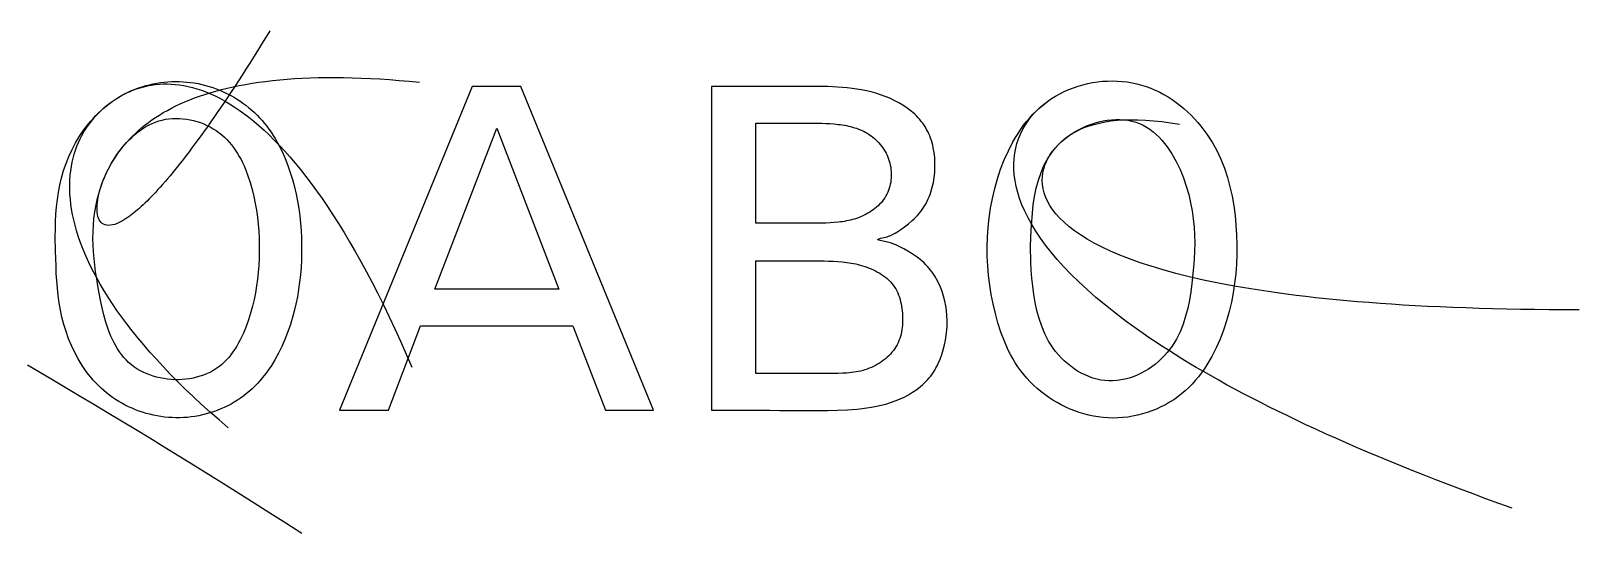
# Model space of a CAD drawing. Extents: x 430 to 1632, y -19 to 271.
# Drawn here: x 1232.31 to 1240.44, y 255.76 to 258.39 of the extents above; entities that cross this region are included whole.
import ezdxf

# ---------------------------------------------------------------- set-up
doc = ezdxf.new("R2010")
doc.units = 0
doc.header["$LTSCALE"] = 5
doc.header["$MEASUREMENT"] = 0
doc.layers.get('0').update_dxf_attribs({"linetype": 'CONTINUOUS'})

msp = doc.modelspace()

# ---------------------------------------------------------------- linework, layer by layer
at = {"linetype": 'Continuous'}
for p, q in [((1234.6282, 258.1024), (1233.9306, 256.4024)), ((1234.8836, 258.1024), (1234.6282, 258.1024)), ((1235.5812, 256.4024), (1234.8836, 258.1024)), ((1235.886, 258.1024), (1235.886, 256.4024)), ((1236.0388, 258.1023), (1235.886, 258.1024)), ((1236.1406, 258.1023), (1236.0388, 258.1023)), ((1236.2934, 258.1027), (1236.1406, 258.1023)), ((1236.1186, 257.3843), (1236.1186, 257.9096)), ((1236.1186, 257.9096), (1236.2484, 257.9095)), ((1236.2484, 257.9095), (1236.335, 257.9098)), ((1234.4318, 257.0385), (1234.7571, 257.8831)), ((1234.7571, 257.8831), (1235.0836, 257.0385)), ((1236.2484, 257.3843), (1236.1186, 257.3843)), ((1236.378, 257.384), (1236.2484, 257.3843)), ((1236.1186, 256.5951), (1236.1186, 257.1867)), ((1236.1186, 257.1867), (1236.262, 257.1866)), ((1235.0836, 257.0385), (1234.4318, 257.0385)), ((1234.1884, 256.4024), (1234.3571, 256.8457)), ((1234.3571, 256.8457), (1235.1571, 256.8457)), ((1235.1571, 256.8457), (1235.3282, 256.4024)), ((1236.1664, 256.5951), (1236.1186, 256.5951)), ((1236.5252, 256.5953), (1236.4531, 256.595)), ((1233.9306, 256.4024), (1234.1884, 256.4024)), ((1235.3282, 256.4024), (1235.5812, 256.4024)), ((1235.886, 256.4024), (1236.0898, 256.4026))]:
    msp.add_line(p, q, dxfattribs=at)
for points in [[(1233.5637, 258.3938), (1233.5421, 258.3585), (1233.5208, 258.3239), (1233.4998, 258.2901), (1233.4791, 258.257), (1233.4587, 258.2246), (1233.4386, 258.1929), (1233.4187, 258.162), (1233.3992, 258.1318), (1233.38, 258.1023), (1233.361, 258.0735), (1233.3423, 258.0454), (1233.3239, 258.0179), (1233.3058, 257.9912), (1233.288, 257.9651), (1233.2705, 257.9396), (1233.2532, 257.9149), (1233.2362, 257.8908), (1233.2195, 257.8673), (1233.2031, 257.8445), (1233.1869, 257.8223), (1233.171, 257.8007), (1233.1554, 257.7798), (1233.1401, 257.7594), (1233.125, 257.7397), (1233.1102, 257.7206), (1233.0957, 257.702), (1233.0814, 257.6841), (1233.0674, 257.6667), (1233.0536, 257.6499), (1233.0401, 257.6337), (1233.0269, 257.618), (1233.0139, 257.6029), (1233.0012, 257.5884), (1232.9888, 257.5743), (1232.9766, 257.5609), (1232.9646, 257.5479), (1232.9529, 257.5355), (1232.9415, 257.5236), (1232.9302, 257.5121), (1232.9193, 257.5012), (1232.9086, 257.4908), (1232.8981, 257.4809), (1232.8879, 257.4715), (1232.8779, 257.4625), (1232.8682, 257.454), (1232.8587, 257.446), (1232.8494, 257.4384), (1232.8404, 257.4313), (1232.823, 257.4184), (1232.8066, 257.4072), (1232.7911, 257.3977), (1232.7765, 257.3899), (1232.7628, 257.3835), (1232.75, 257.3787), (1232.738, 257.3754), (1232.7269, 257.3735), (1232.7167, 257.373), (1232.7073, 257.3737), (1232.6988, 257.3757), (1232.691, 257.3789), (1232.6841, 257.3833), (1232.678, 257.3888), (1232.6726, 257.3953), (1232.6681, 257.4029), (1232.6643, 257.4113), (1232.6612, 257.4207), (1232.659, 257.4309), (1232.6574, 257.4419), (1232.6565, 257.4537), (1232.6564, 257.4661), (1232.657, 257.4791), (1232.6583, 257.4928), (1232.6602, 257.507), (1232.6628, 257.5216), (1232.6661, 257.5367), (1232.67, 257.5522), (1232.6745, 257.5679), (1232.6797, 257.584), (1232.6855, 257.6003)], [(1232.7972, 256.6804), (1232.7857, 256.6946), (1232.7748, 256.7094), (1232.7646, 256.7248), (1232.755, 256.7408), (1232.746, 256.7573), (1232.7376, 256.7743), (1232.7297, 256.7917), (1232.7223, 256.8095), (1232.7154, 256.8277), (1232.703, 256.8648), (1232.6922, 256.9027), (1232.6827, 256.9411), (1232.6745, 256.9797), (1232.6671, 257.018), (1232.6606, 257.0557), (1232.6546, 257.0925), (1232.6492, 257.1285), (1232.6445, 257.1639), (1232.6406, 257.199), (1232.6376, 257.2338), (1232.6357, 257.2687), (1232.6349, 257.3037), (1232.6354, 257.3389), (1232.6371, 257.3743), (1232.6403, 257.4098), (1232.645, 257.4452), (1232.6512, 257.4805), (1232.659, 257.5157), (1232.6685, 257.5507), (1232.6798, 257.5854), (1232.693, 257.6197), (1232.7004, 257.6367), (1232.7082, 257.6536), (1232.7165, 257.6704), (1232.7254, 257.687), (1232.7347, 257.7034), (1232.7446, 257.7198), (1232.7551, 257.7359), (1232.7661, 257.7519), (1232.7777, 257.7677), (1232.7898, 257.7833), (1232.8026, 257.7987), (1232.8159, 257.814), (1232.8298, 257.8289), (1232.8444, 257.8437), (1232.8596, 257.8582), (1232.8754, 257.8725), (1232.8919, 257.8866), (1232.909, 257.9003), (1232.9268, 257.9138), (1232.9452, 257.9271), (1232.9644, 257.94), (1232.9842, 257.9526), (1233.0047, 257.965), (1233.026, 257.977), (1233.048, 257.9887), (1233.0707, 258.0001), (1233.0941, 258.0111), (1233.1184, 258.0218), (1233.1433, 258.0321), (1233.1691, 258.042), (1233.1956, 258.0516), (1233.223, 258.0608), (1233.2511, 258.0695), (1233.28, 258.0779), (1233.3098, 258.0859), (1233.3404, 258.0934), (1233.3718, 258.1006), (1233.4041, 258.1072), (1233.4373, 258.1135), (1233.4713, 258.1192), (1233.5063, 258.1245), (1233.5421, 258.1294), (1233.5788, 258.1337), (1233.6164, 258.1375), (1233.6549, 258.1409), (1233.6944, 258.1437), (1233.7348, 258.146), (1233.7762, 258.1478), (1233.8185, 258.1491), (1233.8618, 258.1498), (1233.9061, 258.1499), (1233.9514, 258.1495), (1233.9977, 258.1485), (1234.045, 258.1469), (1234.0933, 258.1447), (1234.1426, 258.142), (1234.193, 258.1386), (1234.2445, 258.1346), (1234.2969, 258.13), (1234.3505, 258.1247)], [(1232.6366, 256.5608), (1232.624, 256.5756), (1232.6118, 256.5907), (1232.6, 256.6063), (1232.5887, 256.6222), (1232.5779, 256.6384), (1232.5674, 256.655), (1232.5575, 256.6719), (1232.5389, 256.7064), (1232.5221, 256.742), (1232.507, 256.7784), (1232.4937, 256.8154), (1232.482, 256.8529), (1232.4721, 256.8908), (1232.4639, 256.9289), (1232.4573, 256.9672), (1232.452, 257.0055), (1232.4479, 257.044), (1232.4448, 257.0826), (1232.4425, 257.1212), (1232.4408, 257.16), (1232.4383, 257.2376), (1232.4372, 257.3154), (1232.4374, 257.3542), (1232.4385, 257.393), (1232.4405, 257.4317), (1232.4435, 257.4703), (1232.4478, 257.5088), (1232.4536, 257.5471), (1232.4609, 257.5852), (1232.4699, 257.6231), (1232.4808, 257.6607), (1232.4937, 257.6981), (1232.5085, 257.7349), (1232.5253, 257.7711), (1232.5345, 257.7889), (1232.5441, 257.8065), (1232.5541, 257.8238), (1232.5646, 257.8408), (1232.5756, 257.8576), (1232.587, 257.874), (1232.5989, 257.8901), (1232.6112, 257.9058), (1232.6239, 257.9212), (1232.6371, 257.9361), (1232.6507, 257.9506), (1232.6647, 257.9646), (1232.6791, 257.9782), (1232.6939, 257.9913), (1232.7091, 258.0038), (1232.7248, 258.0158), (1232.7408, 258.0273), (1232.7572, 258.0381), (1232.774, 258.0484), (1232.7911, 258.058), (1232.8086, 258.0669), (1232.8265, 258.0752), (1232.8448, 258.0828), (1232.8634, 258.0896), (1232.8823, 258.0957), (1232.9016, 258.1011), (1232.9213, 258.1056), (1232.9413, 258.1093), (1232.9616, 258.1122), (1232.9822, 258.1143), (1233.0031, 258.1155), (1233.0244, 258.1157), (1233.046, 258.1151), (1233.0678, 258.1134), (1233.09, 258.1109), (1233.1125, 258.1073), (1233.1352, 258.1027), (1233.1582, 258.0971), (1233.1815, 258.0904), (1233.2051, 258.0826), (1233.229, 258.0738), (1233.2531, 258.0638), (1233.2774, 258.0526), (1233.302, 258.0403), (1233.3269, 258.0268), (1233.352, 258.0121), (1233.3773, 257.9961), (1233.4029, 257.9789), (1233.4287, 257.9604), (1233.4547, 257.9406), (1233.4809, 257.9195), (1233.5073, 257.897), (1233.534, 257.8731), (1233.5608, 257.8479), (1233.5878, 257.8212), (1233.6151, 257.7931), (1233.6425, 257.7635), (1233.67, 257.7324), (1233.6978, 257.6999), (1233.7257, 257.6658), (1233.7538, 257.6301), (1233.782, 257.5929), (1233.8104, 257.5541), (1233.8389, 257.5136), (1233.8676, 257.4716), (1233.8964, 257.4278), (1233.9254, 257.3824), (1233.9544, 257.3352), (1233.9836, 257.2864), (1234.0129, 257.2357), (1234.0423, 257.1833), (1234.0718, 257.1291), (1234.1015, 257.0731), (1234.1312, 257.0152), (1234.161, 256.9555), (1234.1909, 256.8939), (1234.2208, 256.8303), (1234.2509, 256.7649), (1234.281, 256.6975), (1234.3111, 256.6281)], [(1233.3458, 256.3098), (1233.2974, 256.3515), (1233.2506, 256.3927), (1233.2055, 256.4335), (1233.162, 256.474), (1233.1201, 256.514), (1233.0799, 256.5536), (1233.0413, 256.5929), (1233.0042, 256.6317), (1232.9686, 256.6701), (1232.9346, 256.7081), (1232.9021, 256.7456), (1232.871, 256.7827), (1232.8414, 256.8194), (1232.8133, 256.8557), (1232.7865, 256.8915), (1232.7612, 256.9269), (1232.7372, 256.9619), (1232.7146, 256.9964), (1232.6933, 257.0304), (1232.6733, 257.064), (1232.6546, 257.0972), (1232.6371, 257.1299), (1232.621, 257.1621), (1232.606, 257.1939), (1232.5922, 257.2252), (1232.5797, 257.256), (1232.5682, 257.2863), (1232.558, 257.3162), (1232.5488, 257.3456), (1232.5407, 257.3745), (1232.5338, 257.4029), (1232.5278, 257.4308), (1232.5229, 257.4582), (1232.519, 257.4852), (1232.5161, 257.5116), (1232.5142, 257.5375), (1232.5133, 257.5629), (1232.5132, 257.5878), (1232.5141, 257.6122), (1232.5158, 257.6361), (1232.5184, 257.6594), (1232.5219, 257.6823), (1232.5261, 257.7046), (1232.5312, 257.7263), (1232.5371, 257.7475), (1232.5437, 257.7682), (1232.551, 257.7884), (1232.5591, 257.808), (1232.5679, 257.8271), (1232.5773, 257.8456), (1232.5874, 257.8635), (1232.5981, 257.8809), (1232.6095, 257.8978), (1232.6214, 257.914), (1232.6339, 257.9297), (1232.6469, 257.9449), (1232.6605, 257.9594), (1232.6745, 257.9734), (1232.6891, 257.9868), (1232.7041, 257.9996), (1232.7195, 258.0119), (1232.7354, 258.0235), (1232.7517, 258.0346), (1232.7683, 258.045), (1232.7853, 258.0549), (1232.8027, 258.0641), (1232.8203, 258.0728), (1232.8383, 258.0808), (1232.8565, 258.0882), (1232.8749, 258.095), (1232.8936, 258.1012), (1232.9125, 258.1068), (1232.9316, 258.1117), (1232.9509, 258.116), (1232.9703, 258.1197), (1232.9898, 258.1227), (1233.0094, 258.1251), (1233.0292, 258.1269), (1233.0489, 258.128), (1233.0687, 258.1284), (1233.0886, 258.1282), (1233.1084, 258.1274), (1233.1282, 258.1259), (1233.1479, 258.1237), (1233.1676, 258.1209), (1233.1872, 258.1174), (1233.2067, 258.1132), (1233.226, 258.1083), (1233.2452, 258.1028), (1233.2642, 258.0967), (1233.283, 258.09), (1233.3016, 258.0826), (1233.3199, 258.0747), (1233.338, 258.0661), (1233.3557, 258.057), (1233.3731, 258.0474), (1233.3901, 258.0372), (1233.4068, 258.0265), (1233.4231, 258.0152), (1233.4389, 258.0035), (1233.4543, 257.9912), (1233.4692, 257.9785), (1233.4836, 257.9654), (1233.4975, 257.9518), (1233.5109, 257.9377), (1233.5239, 257.9233), (1233.5364, 257.9085), (1233.5484, 257.8933), (1233.56, 257.8777), (1233.5711, 257.8618), (1233.5818, 257.8456), (1233.592, 257.829), (1233.6113, 257.7952), (1233.6288, 257.7603), (1233.6448, 257.7245), (1233.6592, 257.6881), (1233.6722, 257.651), (1233.6837, 257.6136), (1233.6939, 257.5758), (1233.7027, 257.5378), (1233.7103, 257.4997), (1233.7166, 257.4614), (1233.7218, 257.4229), (1233.7258, 257.3844), (1233.7288, 257.3458), (1233.7307, 257.3071), (1233.7317, 257.2683), (1233.7316, 257.2296), (1233.7306, 257.1908), (1233.7286, 257.1521), (1233.7254, 257.1134), (1233.7212, 257.0749), (1233.7158, 257.0364), (1233.7092, 256.9982), (1233.7015, 256.9601), (1233.6924, 256.9222), (1233.6821, 256.8846), (1233.6705, 256.8472), (1233.6576, 256.8102), (1233.6432, 256.7736), (1233.6274, 256.7376), (1233.6101, 256.7023), (1233.5912, 256.668), (1233.5708, 256.6347), (1233.5599, 256.6185), (1233.5486, 256.6026), (1233.5369, 256.5871), (1233.5248, 256.572), (1233.5122, 256.5572), (1233.4991, 256.5428), (1233.4856, 256.5289), (1233.4717, 256.5154), (1233.4573, 256.5024), (1233.4424, 256.4899), (1233.427, 256.4779), (1233.4111, 256.4664), (1233.3947, 256.4554), (1233.3779, 256.4451), (1233.3607, 256.4352), (1233.343, 256.426), (1233.325, 256.4173), (1233.3066, 256.4093), (1233.2879, 256.4018), (1233.269, 256.395), (1233.2498, 256.3888), (1233.2304, 256.3833), (1233.2108, 256.3784), (1233.191, 256.3741), (1233.1712, 256.3705), (1233.1512, 256.3676), (1233.1312, 256.3654), (1233.1112, 256.364), (1233.0912, 256.3632), (1233.0712, 256.3631), (1233.0513, 256.3637), (1233.0314, 256.3649), (1233.0116, 256.3669), (1232.9919, 256.3695), (1232.9723, 256.3728), (1232.9529, 256.3767), (1232.9336, 256.3812), (1232.9145, 256.3864), (1232.8956, 256.3921), (1232.8769, 256.3985), (1232.8585, 256.4055), (1232.8403, 256.4131), (1232.8225, 256.4212), (1232.8049, 256.4299), (1232.7876, 256.4392), (1232.7707, 256.4491), (1232.7541, 256.4594), (1232.7379, 256.4704), (1232.7221, 256.4818), (1232.7067, 256.4937), (1232.6918, 256.5062), (1232.6773, 256.5192), (1232.6633, 256.5326), (1232.6497, 256.5465), (1232.6366, 256.5608)], [(1236.8007, 257.3116), (1236.8086, 257.3138), (1236.816, 257.3161), (1236.8227, 257.3185), (1236.829, 257.321), (1236.8404, 257.3264), (1236.8506, 257.3321), (1236.8603, 257.3381), (1236.8799, 257.3512), (1236.9003, 257.3655), (1236.9208, 257.3811), (1236.9408, 257.398), (1236.9505, 257.4069), (1236.9599, 257.4161), (1236.9689, 257.4256), (1236.9774, 257.4355), (1236.9855, 257.4456), (1236.9931, 257.456), (1237.0002, 257.4667), (1237.007, 257.4777), (1237.0133, 257.4889), (1237.0192, 257.5003), (1237.0246, 257.512), (1237.0297, 257.5239), (1237.0343, 257.5359), (1237.0385, 257.5481), (1237.0458, 257.573), (1237.0515, 257.5984), (1237.0558, 257.6243), (1237.0585, 257.6504), (1237.0599, 257.6767), (1237.0599, 257.7031), (1237.0584, 257.7293), (1237.0553, 257.7554), (1237.0508, 257.781), (1237.0479, 257.7937), (1237.0446, 257.8062), (1237.0409, 257.8185), (1237.0367, 257.8306), (1237.0322, 257.8426), (1237.0272, 257.8543), (1237.0218, 257.8658), (1237.0159, 257.8771), (1237.0096, 257.888), (1237.0028, 257.8987), (1236.9956, 257.9091), (1236.988, 257.9192), (1236.9799, 257.9289), (1236.9714, 257.9384), (1236.9626, 257.9476), (1236.9534, 257.9565), (1236.9438, 257.9651), (1236.934, 257.9734), (1236.9134, 257.9891), (1236.8918, 258.0036), (1236.8693, 258.017), (1236.846, 258.0292), (1236.8223, 258.0403), (1236.7981, 258.0504), (1236.7737, 258.0593), (1236.7491, 258.0671), (1236.7243, 258.074), (1236.6994, 258.0799), (1236.6744, 258.0849), (1236.6493, 258.0892), (1236.624, 258.0927), (1236.5987, 258.0956), (1236.5734, 258.0978), (1236.548, 258.0995), (1236.4971, 258.1015), (1236.4462, 258.1023), (1236.3952, 258.1026), (1236.3443, 258.1027), (1236.2934, 258.1027)], [(1240.0932, 255.8886), (1240.0236, 255.9134), (1239.9552, 255.9382), (1239.8879, 255.963), (1239.8217, 255.9877), (1239.7567, 256.0124), (1239.6927, 256.037), (1239.6299, 256.0615), (1239.5682, 256.086), (1239.5075, 256.1104), (1239.4479, 256.1347), (1239.3894, 256.159), (1239.332, 256.1832), (1239.2756, 256.2073), (1239.2203, 256.2314), (1239.166, 256.2554), (1239.1127, 256.2793), (1239.0605, 256.3031), (1239.0093, 256.3269), (1238.9591, 256.3506), (1238.9099, 256.3742), (1238.8616, 256.3977), (1238.8144, 256.4211), (1238.7682, 256.4445), (1238.7229, 256.4677), (1238.6785, 256.4909), (1238.6352, 256.514), (1238.5927, 256.5369), (1238.5513, 256.5598), (1238.5107, 256.5826), (1238.471, 256.6053), (1238.4323, 256.6279), (1238.3945, 256.6504), (1238.3576, 256.6728), (1238.3215, 256.695), (1238.2864, 256.7172), (1238.2521, 256.7393), (1238.2187, 256.7612), (1238.1861, 256.7831), (1238.1544, 256.8048), (1238.1235, 256.8264), (1238.0642, 256.8693), (1238.0083, 256.9117), (1237.9555, 256.9536), (1237.9058, 256.995), (1237.8593, 257.0359), (1237.8157, 257.0763), (1237.7751, 257.1161), (1237.7374, 257.1554), (1237.7025, 257.1941), (1237.6703, 257.2322), (1237.6409, 257.2697), (1237.6141, 257.3066), (1237.5898, 257.3429), (1237.5681, 257.3785), (1237.5488, 257.4135), (1237.5319, 257.4478), (1237.5172, 257.4815), (1237.5049, 257.5144), (1237.4947, 257.5467), (1237.4866, 257.5782), (1237.4806, 257.609), (1237.4766, 257.6391), (1237.4745, 257.6684), (1237.4742, 257.697), (1237.4758, 257.7248), (1237.4791, 257.7517), (1237.4841, 257.7779), (1237.4907, 257.8033), (1237.4988, 257.8278), (1237.5085, 257.8514), (1237.5195, 257.8742), (1237.5319, 257.8962), (1237.5456, 257.9172), (1237.5605, 257.9374), (1237.5766, 257.9566), (1237.5937, 257.9749), (1237.612, 257.9923), (1237.6311, 258.0087), (1237.6512, 258.0242), (1237.6722, 258.0386), (1237.6939, 258.0521), (1237.7163, 258.0646), (1237.7394, 258.0761), (1237.7631, 258.0865), (1237.7873, 258.0959), (1237.8119, 258.1042), (1237.837, 258.1115), (1237.8624, 258.1176), (1237.888, 258.1227), (1237.9139, 258.1267), (1237.9399, 258.1295), (1237.966, 258.1312), (1237.9921, 258.1318), (1238.0181, 258.1312), (1238.0441, 258.1294), (1238.0698, 258.1264), (1238.0954, 258.1222), (1238.1206, 258.1169), (1238.1454, 258.1102), (1238.1699, 258.1025), (1238.194, 258.0935), (1238.2176, 258.0835), (1238.2407, 258.0724), (1238.2634, 258.0603), (1238.2855, 258.0473), (1238.3071, 258.0333), (1238.3282, 258.0185), (1238.3486, 258.0028), (1238.3685, 257.9863), (1238.3877, 257.9691), (1238.4063, 257.9512), (1238.4242, 257.9327), (1238.4414, 257.9135), (1238.4578, 257.8938), (1238.4735, 257.8735), (1238.4885, 257.8528), (1238.5026, 257.8316), (1238.5159, 257.8101), (1238.5404, 257.7658), (1238.5619, 257.72), (1238.5806, 257.6731), (1238.5966, 257.625), (1238.6101, 257.5761), (1238.6213, 257.5263), (1238.6302, 257.476), (1238.637, 257.4252), (1238.6418, 257.3741), (1238.6448, 257.3228), (1238.6461, 257.2716), (1238.6458, 257.2206), (1238.6439, 257.1698), (1238.6402, 257.1193), (1238.6347, 257.0691), (1238.6273, 257.0192), (1238.6179, 256.9697), (1238.6064, 256.9206), (1238.5927, 256.8719), (1238.5768, 256.8238), (1238.5585, 256.7762), (1238.5377, 256.7295), (1238.5144, 256.6841), (1238.4884, 256.6403), (1238.4744, 256.6191), (1238.4597, 256.5985), (1238.4442, 256.5784), (1238.428, 256.559), (1238.4111, 256.5402), (1238.3934, 256.5222), (1238.3749, 256.5049), (1238.3557, 256.4884), (1238.3356, 256.4728), (1238.3148, 256.4581), (1238.2931, 256.4443), (1238.2706, 256.4315), (1238.2475, 256.4197), (1238.2238, 256.409), (1238.1995, 256.3992), (1238.1748, 256.3906), (1238.1497, 256.383), (1238.1243, 256.3765), (1238.0986, 256.3712), (1238.0728, 256.3671), (1238.0468, 256.3641), (1238.0209, 256.3624), (1237.995, 256.3619), (1237.9692, 256.3626), (1237.9435, 256.3645), (1237.918, 256.3676), (1237.8927, 256.3718), (1237.8676, 256.3771), (1237.8427, 256.3835), (1237.8182, 256.3909), (1237.794, 256.3994), (1237.7702, 256.4088), (1237.7468, 256.4192), (1237.7238, 256.4306), (1237.7014, 256.4429), (1237.6794, 256.4561), (1237.658, 256.4701), (1237.6371, 256.485), (1237.6169, 256.5007), (1237.5974, 256.5171), (1237.5785, 256.5344), (1237.5604, 256.5523), (1237.5431, 256.571), (1237.5265, 256.5903), (1237.5108, 256.6102), (1237.4959, 256.6308), (1237.482, 256.652), (1237.4689, 256.6737), (1237.4567, 256.6959), (1237.4452, 256.7186), (1237.4245, 256.7652), (1237.4065, 256.813), (1237.3908, 256.8617), (1237.3773, 256.911), (1237.3655, 256.9605), (1237.3555, 257.0101), (1237.3474, 257.06)], [(1237.3474, 257.06), (1237.3411, 257.11), (1237.3368, 257.1602), (1237.3343, 257.2105), (1237.3338, 257.261), (1237.3353, 257.3116), (1237.3389, 257.3623), (1237.3445, 257.4131), (1237.3522, 257.4641), (1237.362, 257.5152), (1237.3741, 257.5663), (1237.3883, 257.6172), (1237.4049, 257.6675), (1237.4239, 257.717), (1237.4454, 257.7651), (1237.4695, 257.8117), (1237.4825, 257.8343), (1237.4962, 257.8563), (1237.5106, 257.8778), (1237.5256, 257.8987), (1237.5414, 257.9189), (1237.5578, 257.9384), (1237.575, 257.9572), (1237.593, 257.9752), (1237.6116, 257.9924), (1237.631, 258.0087), (1237.6512, 258.0242)], [(1232.6919, 257.6167), (1232.6989, 257.6333), (1232.7064, 257.6499), (1232.7145, 257.6665), (1232.7232, 257.6831), (1232.7325, 257.6996), (1232.7423, 257.7159), (1232.7526, 257.7321), (1232.7634, 257.748), (1232.7747, 257.7636), (1232.7865, 257.7789), (1232.7988, 257.7937), (1232.8116, 257.8081), (1232.8249, 257.822), (1232.8385, 257.8353), (1232.8527, 257.848), (1232.8672, 257.8601), (1232.8822, 257.8714), (1232.8976, 257.882), (1232.9134, 257.8918), (1232.9295, 257.9006), (1232.9461, 257.9086), (1232.963, 257.9156), (1232.9803, 257.9215), (1232.9979, 257.9264), (1233.0158, 257.9302), (1233.0339, 257.9329), (1233.0523, 257.9345), (1233.0708, 257.9352), (1233.0894, 257.9348), (1233.108, 257.9334), (1233.1265, 257.9311), (1233.145, 257.9278), (1233.1634, 257.9237), (1233.1815, 257.9186), (1233.1994, 257.9126), (1233.2169, 257.9058), (1233.2341, 257.8982), (1233.2508, 257.8898), (1233.2671, 257.8806), (1233.2828, 257.8706), (1233.2979, 257.8599), (1233.3123, 257.8485), (1233.3261, 257.8364), (1233.3391, 257.8237), (1233.3515, 257.8103), (1233.3632, 257.7964), (1233.3744, 257.7819), (1233.3849, 257.7669), (1233.3948, 257.7514), (1233.4042, 257.7356), (1233.413, 257.7193), (1233.4213, 257.7027), (1233.4291, 257.6857), (1233.4364, 257.6685), (1233.4497, 257.6333), (1233.4613, 257.5975), (1233.4714, 257.5613), (1233.4802, 257.525), (1233.4877, 257.4887), (1233.494, 257.4523), (1233.4991, 257.416), (1233.5031, 257.3796), (1233.506, 257.3433), (1233.5079, 257.3071), (1233.5088, 257.2709), (1233.5089, 257.2348), (1233.508, 257.1988), (1233.5063, 257.1629), (1233.5036, 257.1271), (1233.4999, 257.0913), (1233.495, 257.0556), (1233.4891, 257.0199), (1233.4819, 256.9842), (1233.4735, 256.9485), (1233.4637, 256.9128), (1233.4525, 256.8771), (1233.4398, 256.8415), (1233.4254, 256.8065), (1233.4175, 256.7893), (1233.4092, 256.7725), (1233.4003, 256.7559), (1233.391, 256.7398), (1233.3811, 256.724), (1233.3707, 256.7088), (1233.3597, 256.6941), (1233.3482, 256.68), (1233.336, 256.6665), (1233.3232, 256.6537), (1233.3098, 256.6416), (1233.2957, 256.6303), (1233.2809, 256.6199), (1233.2654, 256.6103), (1233.2493, 256.6016), (1233.2325, 256.5938), (1233.2153, 256.5869), (1233.1975, 256.5808), (1233.1793, 256.5757), (1233.1608, 256.5714), (1233.142, 256.568), (1233.1229, 256.5655), (1233.1037, 256.5638), (1233.0844, 256.563), (1233.065, 256.5631), (1233.0456, 256.5641), (1233.0263, 256.5659), (1233.0071, 256.5686), (1232.9882, 256.5721), (1232.9694, 256.5765), (1232.951, 256.5817), (1232.933, 256.5878), (1232.9154, 256.5948), (1232.8983, 256.6026), (1232.8818, 256.6112), (1232.8658, 256.6207), (1232.8506, 256.631), (1232.8361, 256.6422), (1232.8224, 256.6541), (1232.8094, 256.6669), (1232.7972, 256.6804)], [(1236.335, 257.9098), (1236.3783, 257.9099), (1236.4215, 257.9097), (1236.4647, 257.9091), (1236.4863, 257.9085), (1236.5079, 257.9074), (1236.5296, 257.9058), (1236.5513, 257.9036), (1236.5622, 257.9023), (1236.573, 257.9007), (1236.5838, 257.8989), (1236.5946, 257.8968), (1236.6053, 257.8946), (1236.616, 257.892), (1236.6265, 257.8892), (1236.637, 257.8861), (1236.6474, 257.8828), (1236.6576, 257.879), (1236.6677, 257.875), (1236.6776, 257.8706), (1236.6874, 257.8659), (1236.697, 257.8608), (1236.7063, 257.8553), (1236.7155, 257.8494), (1236.7244, 257.8431), (1236.7331, 257.8364), (1236.7416, 257.8294), (1236.7497, 257.8221), (1236.7576, 257.8143), (1236.7651, 257.8063), (1236.7724, 257.798), (1236.7792, 257.7893), (1236.7857, 257.7804), (1236.7919, 257.7712), (1236.7976, 257.7617), (1236.8029, 257.752), (1236.8078, 257.742), (1236.8122, 257.7318), (1236.8161, 257.7214), (1236.8196, 257.7108), (1236.8226, 257.7), (1236.8251, 257.6891), (1236.8271, 257.6781), (1236.8286, 257.667), (1236.8296, 257.6558), (1236.8301, 257.6446), (1236.8301, 257.6334), (1236.8296, 257.6222), (1236.8286, 257.6111), (1236.8271, 257.6001), (1236.8251, 257.5892), (1236.8225, 257.5784), (1236.8195, 257.5678), (1236.8159, 257.5574), (1236.8118, 257.5473), (1236.8071, 257.5374), (1236.802, 257.5278), (1236.7963, 257.5185), (1236.7901, 257.5095), (1236.7835, 257.5008), (1236.7765, 257.4924), (1236.769, 257.4844), (1236.7612, 257.4767), (1236.753, 257.4693), (1236.7445, 257.4622), (1236.7357, 257.4554), (1236.7266, 257.449), (1236.7172, 257.4429), (1236.7077, 257.4372), (1236.698, 257.4318), (1236.6881, 257.4268), (1236.6781, 257.4221), (1236.6679, 257.4177), (1236.6577, 257.4137), (1236.6474, 257.41), (1236.6371, 257.4067), (1236.6266, 257.4037), (1236.6161, 257.4009), (1236.6056, 257.3985), (1236.595, 257.3963), (1236.5843, 257.3943), (1236.5736, 257.3926), (1236.5628, 257.3911), (1236.5521, 257.3898), (1236.5304, 257.3877), (1236.5086, 257.3862), (1236.4868, 257.3853), (1236.465, 257.3847), (1236.4214, 257.3842), (1236.378, 257.384)], [(1240.4445, 256.9301), (1240.3654, 256.9302), (1240.2876, 256.9306), (1240.2112, 256.9313), (1240.1362, 256.9323), (1240.0625, 256.9336), (1239.9902, 256.9353), (1239.9193, 256.9372), (1239.8497, 256.9395), (1239.7814, 256.942), (1239.7144, 256.9449), (1239.6487, 256.948), (1239.5842, 256.9514), (1239.5211, 256.955), (1239.4592, 256.959), (1239.3986, 256.9631), (1239.3392, 256.9676), (1239.2811, 256.9723), (1239.2242, 256.9773), (1239.1685, 256.9825), (1239.114, 256.9879), (1239.0606, 256.9936), (1239.0085, 256.9995), (1238.9575, 257.0056), (1238.9077, 257.012), (1238.859, 257.0185), (1238.8115, 257.0253), (1238.7651, 257.0323), (1238.7198, 257.0395), (1238.6756, 257.0468), (1238.6325, 257.0544), (1238.5495, 257.0701), (1238.4707, 257.0864), (1238.3961, 257.1035), (1238.3256, 257.1211), (1238.259, 257.1394), (1238.1963, 257.1582), (1238.1374, 257.1774), (1238.0823, 257.1972), (1238.0307, 257.2174), (1237.9827, 257.2379), (1237.9381, 257.2588), (1237.8969, 257.2801), (1237.859, 257.3015), (1237.8243, 257.3232), (1237.7927, 257.3452), (1237.7641, 257.3672), (1237.7384, 257.3894), (1237.7156, 257.4116), (1237.6955, 257.4339), (1237.6781, 257.4561), (1237.6632, 257.4783), (1237.6509, 257.5005), (1237.641, 257.5225), (1237.6334, 257.5443), (1237.628, 257.5659), (1237.6248, 257.5873), (1237.6236, 257.6084), (1237.6244, 257.6292), (1237.6271, 257.6496), (1237.6316, 257.6696), (1237.6378, 257.6892), (1237.6456, 257.7083), (1237.655, 257.7269), (1237.6658, 257.7449), (1237.678, 257.7623), (1237.6915, 257.7791), (1237.7061, 257.7952), (1237.7219, 257.8106), (1237.7387, 257.8253), (1237.7563, 257.8391), (1237.7749, 257.8522), (1237.7942, 257.8643), (1237.8142, 257.8755), (1237.8347, 257.8858), (1237.8557, 257.8951), (1237.8772, 257.9033), (1237.899, 257.9105), (1237.921, 257.9166), (1237.9431, 257.9215), (1237.9653, 257.9253), (1237.9875, 257.9278), (1238.0096, 257.9291), (1238.0314, 257.929), (1238.053, 257.9276), (1238.0742, 257.9248), (1238.095, 257.9206), (1238.1151, 257.9149), (1238.1347, 257.9078), (1238.1536, 257.8991), (1238.1718, 257.889), (1238.1893, 257.8776), (1238.2061, 257.865), (1238.2223, 257.8511), (1238.2378, 257.8362), (1238.2526, 257.8203), (1238.2803, 257.7857), (1238.3054, 257.748), (1238.328, 257.7078), (1238.348, 257.6658), (1238.3655, 257.6226), (1238.3805, 257.5789), (1238.3931, 257.5353), (1238.4034, 257.4921), (1238.4114, 257.4493), (1238.4174, 257.4069), (1238.4214, 257.3646), (1238.4238, 257.3225), (1238.4246, 257.2804), (1238.4239, 257.2382), (1238.422, 257.1959), (1238.419, 257.1534), (1238.4102, 257.0673), (1238.4043, 257.0239), (1238.397, 256.9807), (1238.388, 256.9378), (1238.377, 256.8957), (1238.3636, 256.8546), (1238.3476, 256.8147), (1238.3287, 256.7764), (1238.3065, 256.7399), (1238.2807, 256.7055), (1238.2664, 256.6892), (1238.2511, 256.6736), (1238.2349, 256.6586), (1238.2179, 256.6444), (1238.2, 256.6311), (1238.1815, 256.6186), (1238.1624, 256.6071), (1238.1427, 256.5966), (1238.1225, 256.5872), (1238.1019, 256.5789), (1238.081, 256.5719), (1238.0598, 256.5661), (1238.0384, 256.5616), (1238.0168, 256.5585), (1237.9953, 256.5569), (1237.9737, 256.5568), (1237.9523, 256.5583), (1237.931, 256.5614), (1237.9099, 256.5659), (1237.8891, 256.5719), (1237.8687, 256.5792), (1237.8486, 256.5878), (1237.8289, 256.5976), (1237.8097, 256.6085), (1237.7911, 256.6205), (1237.7731, 256.6336), (1237.7557, 256.6475), (1237.7391, 256.6623), (1237.7232, 256.6779), (1237.7082, 256.6942), (1237.694, 256.7112), (1237.6808, 256.7287), (1237.6573, 256.7653), (1237.6373, 256.8036), (1237.6207, 256.8434), (1237.6069, 256.8843), (1237.5956, 256.9261), (1237.5866, 256.9684), (1237.5794, 257.0109), (1237.5737, 257.0533), (1237.5693, 257.0956), (1237.566, 257.1377), (1237.5638, 257.1797), (1237.5626, 257.2641), (1237.5653, 257.3497), (1237.5716, 257.4371), (1237.5766, 257.4811), (1237.5833, 257.5248), (1237.5921, 257.568), (1237.6032, 257.6102), (1237.6171, 257.6512), (1237.6341, 257.6907), (1237.6546, 257.7283), (1237.6662, 257.7462), (1237.6788, 257.7636), (1237.6925, 257.7804), (1237.7073, 257.7964), (1237.7231, 257.8118), (1237.7402, 257.8263), (1237.7584, 257.8401), (1237.7779, 257.8531), (1237.7988, 257.8651), (1237.8209, 257.8762), (1237.8445, 257.8864), (1237.8694, 257.8956), (1237.8959, 257.9037), (1237.9239, 257.9107), (1237.9534, 257.9166), (1237.9846, 257.9213), (1238.0174, 257.9249), (1238.0519, 257.9271), (1238.0881, 257.9281), (1238.1261, 257.9277), (1238.1659, 257.926), (1238.2077, 257.9228), (1238.2513, 257.9182), (1238.2969, 257.9121), (1238.3445, 257.9044)], [(1236.344, 256.4013), (1236.3949, 256.4011), (1236.4458, 256.4013), (1236.4969, 256.4018), (1236.5482, 256.403), (1236.5996, 256.4052), (1236.6253, 256.4068), (1236.6509, 256.4089), (1236.6764, 256.4115), (1236.7018, 256.4147), (1236.727, 256.4187), (1236.7521, 256.4234), (1236.777, 256.4289), (1236.8017, 256.4354), (1236.8261, 256.4428), (1236.8502, 256.4514), (1236.874, 256.4611), (1236.8974, 256.4719), (1236.9203, 256.484), (1236.9425, 256.4973), (1236.9638, 256.5118), (1236.9841, 256.5276), (1236.9938, 256.5359), (1237.0032, 256.5446), (1237.0123, 256.5536), (1237.021, 256.5628), (1237.0293, 256.5724), (1237.0373, 256.5823), (1237.0448, 256.5926), (1237.052, 256.6031), (1237.0588, 256.6138), (1237.0652, 256.6248), (1237.0712, 256.6361), (1237.0769, 256.6476), (1237.0872, 256.6711), (1237.0962, 256.6954), (1237.1038, 256.7202), (1237.1101, 256.7455), (1237.1152, 256.771), (1237.1191, 256.7968), (1237.1218, 256.8226), (1237.1233, 256.8485), (1237.1236, 256.8743), (1237.1226, 256.9001), (1237.1203, 256.9256), (1237.1167, 256.951), (1237.1117, 256.9761), (1237.1053, 257.0008), (1237.0975, 257.0252), (1237.0883, 257.049), (1237.0776, 257.0723), (1237.0655, 257.0949), (1237.0589, 257.1059), (1237.0519, 257.1167), (1237.0446, 257.1273), (1237.0368, 257.1376), (1237.0288, 257.1476), (1237.0203, 257.1574), (1237.0115, 257.1668), (1237.0023, 257.176), (1236.9927, 257.1848), (1236.9828, 257.1933), (1236.9725, 257.2014), (1236.9619, 257.2092), (1236.94, 257.2238), (1236.9177, 257.2371), (1236.8957, 257.2493), (1236.8745, 257.2604), (1236.854, 257.2704), (1236.8432, 257.2751), (1236.8314, 257.2794), (1236.825, 257.2815), (1236.8182, 257.2835), (1236.8109, 257.2854), (1236.8031, 257.2872), (1236.7783, 257.2922)], [(1236.7783, 257.2922), (1236.7711, 257.2938), (1236.7652, 257.2954), (1236.7629, 257.2962), (1236.7612, 257.297), (1236.76, 257.2978), (1236.7595, 257.2986), (1236.7597, 257.2995), (1236.7605, 257.3003), (1236.762, 257.3011), (1236.764, 257.302), (1236.7664, 257.3029), (1236.7693, 257.3038), (1236.7762, 257.3056), (1236.8007, 257.3116)], [(1236.262, 257.1866), (1236.3099, 257.1868), (1236.3577, 257.187), (1236.4055, 257.1871), (1236.4533, 257.1868), (1236.4772, 257.1865), (1236.5011, 257.186), (1236.525, 257.185), (1236.5489, 257.1836), (1236.5727, 257.1816), (1236.5846, 257.1803), (1236.5964, 257.1789), (1236.6083, 257.1772), (1236.6201, 257.1752), (1236.6319, 257.1731), (1236.6437, 257.1706), (1236.6555, 257.1679), (1236.6673, 257.1648), (1236.679, 257.1615), (1236.6907, 257.1578), (1236.7023, 257.1538), (1236.7139, 257.1494), (1236.7253, 257.1447), (1236.7366, 257.1397), (1236.7477, 257.1342), (1236.7586, 257.1284), (1236.7693, 257.1223), (1236.7796, 257.1157), (1236.7896, 257.1088), (1236.7992, 257.1015), (1236.8084, 257.0938), (1236.8172, 257.0858), (1236.8256, 257.0773), (1236.8334, 257.0684), (1236.8407, 257.0591), (1236.8474, 257.0494), (1236.8535, 257.0394), (1236.8591, 257.0289), (1236.8642, 257.0182), (1236.8687, 257.0071), (1236.8728, 256.9958), (1236.8763, 256.9842), (1236.8795, 256.9724), (1236.8821, 256.9605), (1236.8844, 256.9484), (1236.8862, 256.9362), (1236.8877, 256.9239), (1236.8887, 256.9115), (1236.8894, 256.8991), (1236.8898, 256.8867), (1236.8898, 256.8744), (1236.8895, 256.8621), (1236.8888, 256.8498), (1236.8876, 256.8377), (1236.886, 256.8257), (1236.884, 256.8138), (1236.8815, 256.802), (1236.8784, 256.7905), (1236.8749, 256.7791), (1236.8708, 256.768), (1236.8661, 256.757), (1236.8608, 256.7464), (1236.8549, 256.736), (1236.8484, 256.726), (1236.8414, 256.7162), (1236.8338, 256.7068), (1236.8258, 256.6976), (1236.8173, 256.6889), (1236.8084, 256.6805), (1236.7991, 256.6724), (1236.7895, 256.6647), (1236.7795, 256.6575), (1236.7692, 256.6506), (1236.7587, 256.6441), (1236.7479, 256.6381), (1236.737, 256.6325), (1236.7258, 256.6273), (1236.7146, 256.6227), (1236.7032, 256.6184), (1236.6917, 256.6147), (1236.6802, 256.6114), (1236.6685, 256.6085), (1236.6568, 256.6059), (1236.6451, 256.6037), (1236.6333, 256.6019), (1236.6214, 256.6003), (1236.6095, 256.599), (1236.5975, 256.5979), (1236.5735, 256.5965), (1236.5494, 256.5956), (1236.5252, 256.5953)], [(1232.2912, 256.6404), (1232.3591, 256.6008), (1232.4278, 256.5604), (1232.4973, 256.5193), (1232.5677, 256.4774), (1232.639, 256.4348), (1232.7112, 256.3915), (1232.7843, 256.3474), (1232.8583, 256.3026), (1232.9332, 256.257), (1233.009, 256.2106), (1233.0857, 256.1635), (1233.1633, 256.1156), (1233.2418, 256.0669), (1233.3213, 256.0174), (1233.4017, 255.9672), (1233.483, 255.9161), (1233.5653, 255.8642), (1233.6485, 255.8116), (1233.7327, 255.7581)], [(1236.4531, 256.595), (1236.3576, 256.5951), (1236.1664, 256.5951)], [(1236.0898, 256.4026), (1236.1407, 256.4026), (1236.1916, 256.4024), (1236.2424, 256.4021), (1236.344, 256.4013)]]:
    msp.add_lwpolyline(points, dxfattribs=at)

doc.saveas('drawing.dxf')
